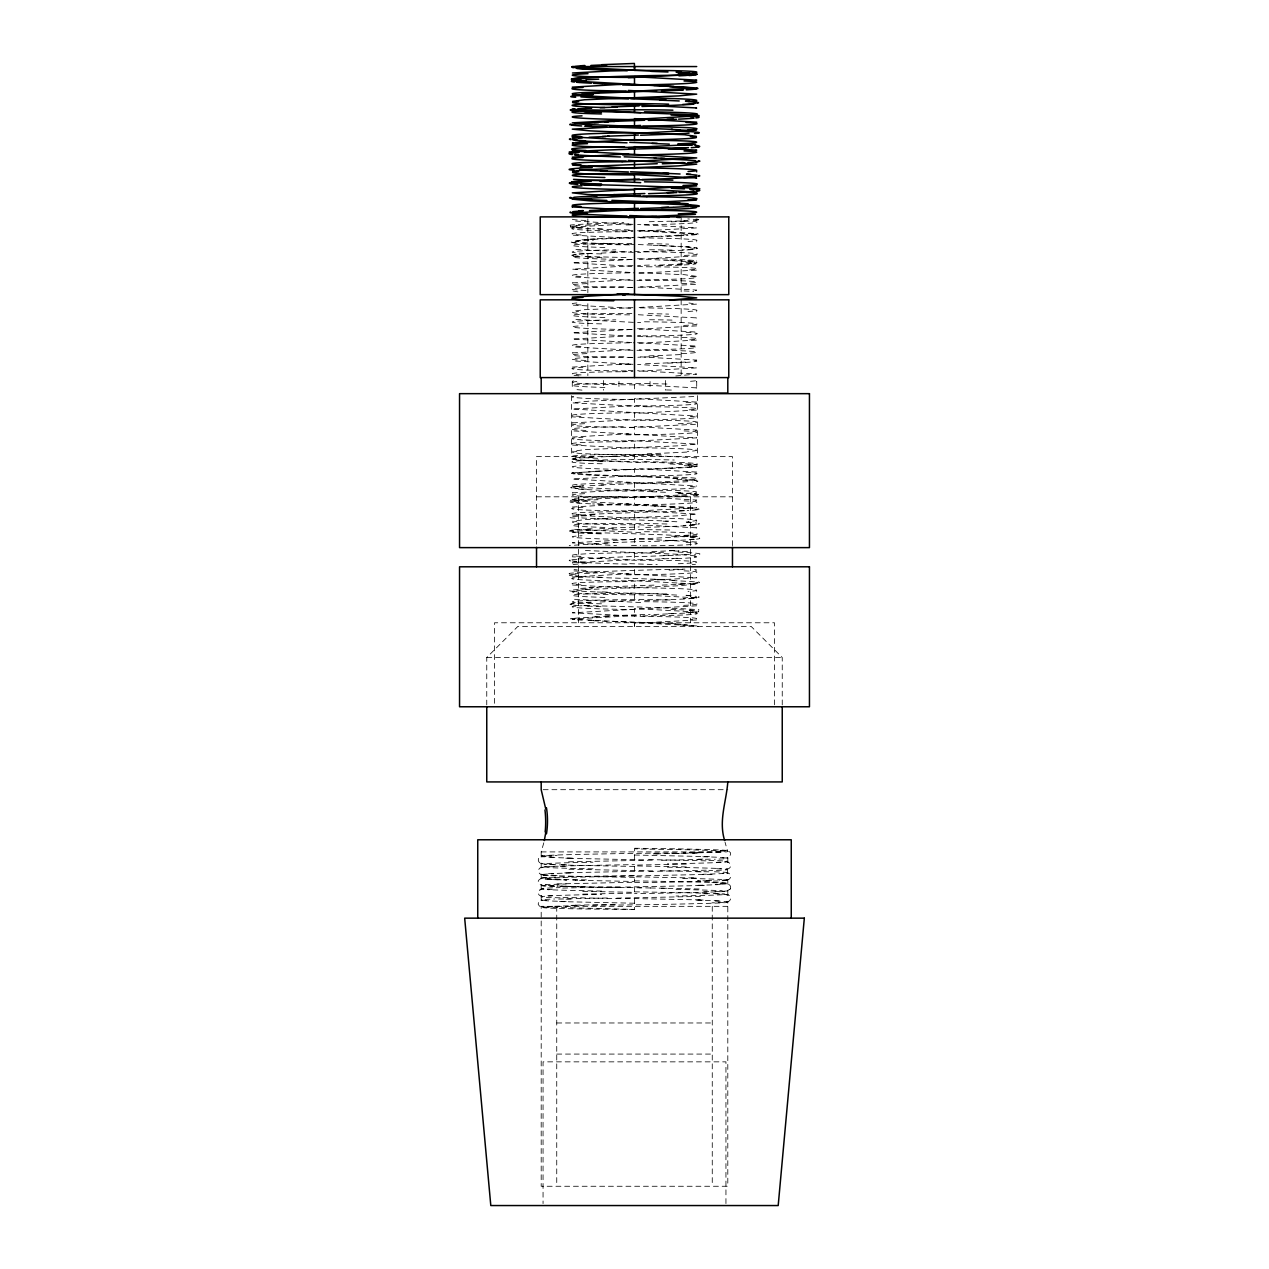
<?xml version="1.0" encoding="UTF-8"?>
<svg xmlns="http://www.w3.org/2000/svg" width="1269" height="1269" viewBox="0 0 1269 1269"><rect width="100%" height="100%" fill="white"/><g stroke="black" fill="none" stroke-linecap="round" stroke-linejoin="round"><path stroke-width="0.75" stroke-dasharray="5 3.75" d="M782.243 704.914L782.243 657.516L751.137 626.41L517.863 626.41L486.757 657.516L486.757 704.914M634.5 859.684L634.563 848.802C665.511 849.707 696.538 849.342 727.454 851.356C734.608 851.547 727.026 859.811 728.834 857.59M634.5 898.563L634.437 909.429L542.767 907.034L539.373 906.066L538.167 904.115L538.738 901.72L542.196 900.244M730.436 888.57C732.023 882.542 723.378 883.906 719.824 883.462M543.814 842.79L541.197 851.864L541.197 856.956L539.928 857.209C536.882 858.669 538.389 863.523 541.641 863.348M541.197 851.911L726.296 851.911L727.708 851.594L725.043 842.251M696.665 625.95L572.287 619.034L640.702 615.306M727.359 890.568L729.945 889.331M729.802 889.553L730.563 888.348M611.769 876.435C588.07 877.244 564.277 876.72 540.657 878.719C534.138 882.098 542.196 887.237 546.622 885.556M569.448 574.698L569.448 574.984A65.591 2.332 0.2 0 0 572.509 575.856M572.287 227.119L628.504 223.852M572.287 367.09L628.504 363.806M696.713 255.894L637.498 259.288M572.287 437.075L628.504 433.792M696.713 325.879L637.498 329.274M572.287 507.045L628.504 503.777M572.287 577.03L628.504 573.747M696.713 465.85L691.018 466.802M696.713 535.819L572.287 542.815L616.544 545.67M696.713 605.805L572.287 612.8L646.746 616.75M543.973 889.188C538.579 887.57 535.597 895.755 541.895 896.057M639.116 237.462L696.713 234.13L637.546 230.736M696.507 619.986L634.5 623.301M696.411 276.325L684.403 274.691L637.53 272.724M542.64 906.336L541.514 906.383L543.671 906.336M726.629 879.782C731.753 880.416 732.102 872.501 726.804 873.04M696.395 270.123L638.307 273.247M696.395 340.092L638.307 343.233M696.395 410.077L634.5 413.361M696.395 480.063L634.5 483.33M539.88 889.918L541.419 889.442M572.605 282.892L630.693 279.751M572.605 352.877L630.693 349.736M572.605 422.863L634.5 419.579M572.605 492.832L634.5 489.564M572.605 562.817L634.5 559.55M698.188 219.664L687.798 218.918M573.302 380.684L572.589 381.303M697.95 494.751L696.427 495.021M695.539 220.568L696.538 219.965M695.539 290.553L696.713 290.109L639.053 286.778M695.539 360.523L696.713 360.095L639.053 356.763M695.539 430.508L696.713 430.08L634.5 426.574L634.5 434.347M695.539 500.494L696.713 500.065L634.5 496.56L634.5 504.332M695.539 570.479L696.713 570.035L694.619 569.464M541.054 856.892L551.65 856.131M726.804 901.545C731.959 902.18 731.69 894.264 726.804 894.804M695.491 284.335L637.895 287.27M695.491 424.29L628.298 427.574M695.491 494.276L628.298 497.559M695.491 564.261L692.208 564.673M696.475 234.273L694.206 234.559M573.778 458.331L575.999 458.061M697.3 509.44L695 509.726M571.161 530.252L573.493 529.966M697.807 582.709L695.491 582.994M571.764 603.489L574.064 603.203M726.233 868.948C733.101 869.455 731.055 860.398 725.027 861.984M727.105 868.837L727.803 873.294M727.708 879.655L722.378 880.115M693.778 396.547L588.864 401.194L572.287 402.86L646.746 406.794M542.973 867.504C536.628 866.553 537.342 875.896 543.449 874.452M576.332 225.581L580.028 225.295M689.305 466.944L691.557 466.865M576.031 500.668L579.743 500.383M693.778 539.119L690.019 539.404M575.254 573.826L579.013 573.54M692.906 612.261L689.194 612.546M689.86 466.992L672.094 467.896M579.425 486.043L583.756 485.757M578.077 558.915L582.534 558.63M686.386 495.878L681.405 496.147M675.774 375.973L696.713 374.085L637.546 370.707M683.245 583.851L677.598 584.137M586.199 602.363L591.798 602.077M590.402 514.278L656.961 511.708M597.382 238.746L633.818 237.351M668.969 468.039L672.475 467.96M673.982 540.277L667.32 540.562M596.478 587.277L657.199 584.993M673.411 613.387L666.875 613.673M669.334 468.102L640.48 469.133M601.03 484.932L638.291 483.521M667.732 482.41L660.863 482.696M600.253 557.773L638.497 556.33M668.763 555.188L661.688 555.473M720.792 852.197L669.112 853.577M660.99 454.365L609.152 456.285M663.719 552.221L634.5 553.316M661.736 558.534L663.909 558.439M656.755 236.51L637.72 237.208M612.721 252.341L631.534 251.659M658.199 356.494L637.895 357.255M611.785 527.967L639.243 526.952M612.086 601.22L639.338 600.221M622.254 231.846L632.961 231.45M649.316 265.078L637.609 265.507M622.254 371.801L632.961 371.42M622.254 441.786L696.713 437.853L572.287 430.857M628.361 469.562L572.287 472.845L590.593 474.59L677.694 478.223M622.254 511.772L696.713 507.838L572.287 500.843M613.244 542.561L644.826 541.419M622.254 581.757L696.713 577.807L572.287 570.812M613.736 615.639L644.763 614.513M639.053 231.244L696.713 227.897L637.577 224.518M632.993 237.684L584.597 239.698L572.589 241.348M635.388 251.516L639.243 251.373M631.423 259.51L572.319 262.842L632.216 266.316M632.977 265.681L572.303 269.155L633.342 272.581M628.298 287.603L632.945 287.444M632.993 307.669L584.597 309.684L572.589 311.317M639.116 307.447L696.713 304.116L688.94 302.99M631.423 329.48L572.319 332.827L632.216 336.301M631.454 335.714L572.319 339.045L632.2 342.519M637.609 335.492L640.702 335.381M628.298 357.588L632.945 357.43M639.053 371.198L696.713 367.867L637.577 364.473M640.702 405.366L572.319 409.03L696.713 416.073M625.141 469.768L640.544 469.213M640.702 475.336L572.319 479.016L696.713 486.059M631.454 545.654L640.702 545.321M712.052 874.309L606.281 876.546M556.948 883.938L634.5 882.241M706.643 880.702L712.385 880.512L697.395 880.94L703.645 880.781M697.141 852.958L684.356 853.26M568.56 861.825L652.758 860.128M568.528 872.707L643.7 871.184M700.472 885.54L625.3 887.063M700.44 896.422L616.242 898.119M575.349 905.194L616.353 904.353M674.41 853.482L684.451 853.26M686.291 864.11L634.5 865.125M582.709 894.137L634.5 893.122M658.246 853.799L652.678 853.91L679.438 853.371M536.533 496.813L732.467 496.813M486.757 657.516L782.243 657.516M543.148 789.699L727.803 789.699M727.803 906.336L541.197 906.336L541.197 1186.261L727.803 1186.261L727.803 901.291M556.742 1022.973L712.258 1022.973M556.742 1054.079L712.258 1054.079M634.5 855.02L712.052 856.718M643.7 859.859L568.528 858.32M652.758 870.915L568.56 869.217M610.643 887.237L651.536 887.999M625.3 898.389L700.472 899.927M634.5 903.227L556.948 901.529M650.41 887.967L700.44 889.03M620.763 887.428L579.806 886.587M627.568 887.554L629.9 887.586M639.021 887.761L641.353 887.808M661.53 888.189L666.971 888.3M686.291 866.933L634.5 865.902L634.5 870.566M582.709 891.33L634.5 892.345L634.5 887.681M693.651 877.989L634.5 876.8L634.5 881.463L575.349 880.274M565.355 886.238L584.47 886.698M575.174 886.476L556.901 885.984M550.175 879.496L544.464 879.211L566.846 880.051L562.373 879.925M562.357 886.143L552.189 885.81M553.221 879.639L559.47 879.845M633.009 224.343L572.287 220.901M624.269 229.8L632.073 230.07M639.893 230.355L655.185 230.91M628.298 230.403L632.945 230.577M630.693 238.271L572.605 235.13M630.519 244.314L634.389 244.457M638.275 244.584L653.472 245.139M633.374 252.357L573.509 249.343M637.609 252.515L640.702 252.626M637.498 258.733L696.713 262.112M637.577 266.506L646.746 266.839M632.993 280.338L572.287 276.896A62.292 2.237 0 0 1 572.414 276.674M630.693 308.24L572.605 305.099M638.307 314.744L696.395 317.885M633.374 322.342L573.509 319.328M637.609 322.485L640.702 322.596M637.498 328.703L696.713 332.097M637.577 336.491L646.746 336.808M637.53 342.709L696.713 346.104M632.993 350.323L572.287 346.865A62.292 2.237 0 0 1 572.414 346.659M633.009 364.314L572.287 360.872M628.298 370.374L632.945 370.532M678.28 423.783A62.292 2.189 -0.4 0 0 692.049 421.308A62.292 2.189 -0.4 0 0 634.5 420.309L572.287 416.851A62.292 2.237 0 0 1 572.414 416.644M628.298 440.359L696.713 444.071L678.566 445.816L584.597 449.638L572.589 451.288M640.702 462.566L586.484 460.377M646.746 476.779L612.911 475.542M678.28 493.768A62.292 2.189 -0.4 0 0 692.049 491.293A62.292 2.189 -0.4 0 0 634.5 490.294L572.287 486.836A62.292 2.237 0 0 1 572.414 486.614M629.884 490.675L656.866 491.658M624.348 504.903L655.55 506.045M628.298 510.328L696.713 514.056L678.566 515.801L584.597 519.624L572.589 521.273M630.582 519.687L668.589 521.115M640.702 532.552L573.509 529.268M678.28 563.753A62.292 2.189 -0.4 0 0 692.049 561.279A62.292 2.189 -0.4 0 0 634.5 560.279L572.287 556.821A62.292 2.237 0 0 1 572.414 556.599M629.678 563.658L657.247 564.657M624.126 578.125L655.661 579.267M628.298 580.314L696.713 584.041L678.566 585.786L584.597 589.609L572.589 591.243M630.471 592.972L668.414 594.4M640.702 602.521L573.509 599.254M550.127 885.714L554.458 885.889M653.202 245.298L660.705 245.425M612.166 621.255L671.777 623.507M608.057 243.474L601.205 243.204M660.292 245.583L688.972 246.805M607.565 518.831L600.554 518.545M607.439 592.115L600.427 591.83M602.252 228.943L595.732 228.674M602.14 504.063L595.573 503.777M601.665 577.268L595.018 576.983M669.445 550.46L678.963 550.889M553.173 885.841L544.417 885.413M588.784 460.536L583.93 460.25M586.817 532.536L581.757 532.25M585.39 550.524L676.774 554.204L696.713 556.044M585.295 460.314L573.509 459.283M686.196 521.971L690.622 522.257M685.99 595.256L690.399 595.542M686.164 246.805L696.395 247.899M581.995 390.122L573.509 389.297M580.012 227.833L576.316 227.548M687.576 260.875L691.193 261.16M687.941 464.66L691.573 464.93M579.743 502.921L576.031 502.651M690.019 536.835L693.794 537.12M578.997 576.126L575.238 575.84M689.178 609.992L692.89 610.278M578.981 375.91L572.605 375.085M577.982 291.854L572.287 290.887M726.027 894.724L728.2 895.01M575.349 473.781L573.112 473.511M694.524 493.625L696.808 493.895M574.54 619.304L572.271 619.018M540.562 863.19L542.196 863.443M573.858 255.656L572.367 255.386M574.143 459.426L572.652 459.156M571.558 531.394L570.003 531.108M572.145 604.631L570.606 604.345M696.395 387.87L634.5 384.586L634.5 390.424M696.395 457.839L634.5 454.572L634.5 462.344M696.395 527.825L634.5 524.557L634.5 532.33M696.395 597.81L634.5 594.526L634.5 602.299M572.605 445.07L634.5 448.338L634.5 440.581M572.605 515.055L634.5 518.323L634.5 510.55M572.605 585.025L634.5 588.308L634.5 580.536M696.713 402.083L634.5 398.577L634.5 406.35M696.713 472.068L634.5 468.562L634.5 476.335M696.713 542.037L634.5 538.548L634.5 545.829M696.713 612.023L634.5 608.533L634.5 616.306M634.389 623.301L634.5 626.41L634.5 622.524M774.471 704.803L774.471 622.778L494.529 622.778L494.529 704.803M732.467 545.638L732.467 456.634L536.533 456.634L536.533 545.638M727.803 884.176L727.803 879.512A93.335 1.729 0 0 1 727.629 879.687M727.803 890.394L727.803 895.057M725.947 1203.583L725.947 1061.852L543.053 1061.852L543.053 1203.583M712.258 906.336L712.258 1186.261M697.49 395.627L697.49 456.634M696.713 381.477L696.713 389.25M690.479 496.813L690.479 563.737M690.479 565.704L690.479 622.778M681.152 216.888L681.152 292.711M681.152 299.833L681.152 375.64M665.606 380.51L665.606 390.217M650.045 381.477L650.045 389.25M634.5 412.584L634.5 420.356M634.5 482.569L634.5 490.342M634.5 552.538L634.5 560.311M634.5 569.448L634.5 574.318M618.955 381.477L618.955 389.25M603.394 380.51L603.394 390.217M587.848 218.839L587.848 292.711M587.848 303.719L587.848 375.64M578.521 496.813L578.521 563.737M578.521 565.704L578.521 622.778M572.287 381.477L572.287 389.25M571.51 395.627L571.51 456.634M556.742 906.336L556.742 1186.261M541.197 863.19L541.197 867.853M541.197 874.071L541.197 878.735A93.335 1.729 0 0 1 541.371 878.56M541.197 884.953L541.197 889.617M554.505 906.288A93.335 1.285 -0.7 0 1 584.041 905.511M634.611 848.247A93.335 1.428 0.6 0 1 727.819 850.674M634.421 909.365A91.622 1.681 0.1 0 1 554.49 908.318A91.622 1.681 0.1 0 1 556.536 906.605M702.82 856.765A93.335 1.491 0.5 0 1 723.822 857.558M726.978 857.574A93.335 1.729 0.1 0 1 727.645 857.701M722.711 857.781A93.335 1.729 -0.1 0 1 714.384 859.24M702.931 859.097A93.335 1.206 -0.8 0 1 696.158 859.272M710.339 859.145A93.335 1.015 -0.9 0 1 660.134 860.287M546.717 863.491A93.335 1.301 -0.7 0 1 592.956 862.206M554.045 864.427A93.335 1.681 0.3 0 1 541.197 863.523M566.386 864.554A93.335 1.332 0.7 0 1 560.248 864.379M634.484 866.394A93.335 1.174 0.8 0 1 544.512 864.3M570.812 858.32A93.335 1.237 0.7 0 1 564.673 858.161M572.382 858.098A93.335 1.396 0.6 0 1 548.446 857.336M553.792 857.225A93.335 1.713 0.2 0 1 557.091 855.433M542.037 856.02A93.335 1.158 -0.8 0 1 581.154 854.37A93.335 1.158 -0.8 0 1 678.36 852.942M698.013 852.879A93.335 1.11 -0.8 0 1 691.24 853.054M720.348 851.658A93.319 1.285 -0.7 0 1 683.134 852.705M720.443 850.452A93.335 1.713 0.1 0 1 727.121 851.356M592.956 868.837A93.335 1.301 0.7 0 1 546.717 867.536M541.197 867.52A93.335 1.681 -0.3 0 1 554.045 866.616M560.248 866.664A93.335 1.332 -0.7 0 1 566.371 866.489M544.528 866.743A93.335 1.158 -0.8 0 1 634.484 864.649M721.22 862.476A93.335 0.999 -0.9 0 1 667.383 863.856M708.895 860.414A93.335 1.729 0.1 0 1 716.779 862.285M648.459 859.636A93.335 0.872 0.9 0 1 706.262 860.874M667.383 867.171A93.335 0.999 0.9 0 1 721.22 868.551M716.779 868.742A93.335 1.729 -0.1 0 1 708.895 870.613M706.262 870.169A93.335 0.872 -0.9 0 1 648.459 871.391M564.673 872.882A93.335 1.237 -0.7 0 1 570.812 872.707M548.446 873.706A93.335 1.396 -0.6 0 1 572.382 872.945M557.091 875.61A93.335 1.713 -0.2 0 1 553.792 873.802M634.484 877.355A93.335 1.158 0.8 0 1 542.672 875.134M634.516 880.892A93.335 1.158 0.8 0 1 726.328 883.113M577.76 880.258A93.335 1.11 0.8 0 1 570.987 880.099M586.341 879.909A93.335 1.285 0.7 0 1 547.24 878.782M541.577 878.56A93.335 1.713 -0.2 0 1 549.588 877.672M541.942 877.847A93.335 1.428 -0.6 0 1 634.421 875.626M723.822 873.484A93.335 1.491 -0.5 0 1 702.82 874.262M727.645 873.342A93.335 1.729 -0.1 0 1 726.978 873.469M714.384 871.787A93.335 1.729 0.1 0 1 722.696 873.262M696.158 871.755A93.335 1.206 0.8 0 1 702.931 871.93M660.118 870.74A93.335 1.015 0.9 0 1 710.339 871.882M691.24 877.989A93.335 1.11 0.8 0 1 698.013 878.148M682.659 878.338A93.335 1.285 0.7 0 1 721.76 879.465M727.423 879.687A93.335 1.713 -0.2 0 1 719.412 880.575M727.058 880.4A93.335 1.428 -0.6 0 1 634.579 882.621M545.178 884.763A93.335 1.491 -0.5 0 1 566.164 883.985M541.355 884.921A93.335 1.729 -0.1 0 1 542.022 884.779M554.616 886.46A93.335 1.729 0.1 0 1 546.289 885.001M572.842 886.492A93.335 1.206 0.8 0 1 566.069 886.317M608.866 887.507A93.335 1.015 0.9 0 1 558.661 886.365M634.516 891.853A93.335 1.174 0.8 0 1 724.472 893.947M601.617 891.076A93.335 0.999 0.9 0 1 547.78 889.696M552.221 889.506A93.335 1.729 -0.1 0 1 560.105 887.634M562.738 888.078A93.335 0.872 -0.9 0 1 620.541 886.857M704.327 885.365A93.335 1.237 -0.7 0 1 698.188 885.54M720.554 884.541A93.335 1.396 -0.6 0 1 696.618 885.318M711.909 882.637A93.335 1.713 -0.2 0 1 715.208 884.445M676.044 889.426A93.335 1.301 0.7 0 1 722.283 890.711M727.803 890.727A93.335 1.681 -0.3 0 1 714.955 891.631M708.752 891.584A93.335 1.332 -0.7 0 1 702.614 891.758M724.488 891.52A93.335 1.174 -0.8 0 1 634.516 893.614M547.78 895.771A93.335 0.999 -0.9 0 1 601.617 894.391M560.105 897.833A93.335 1.729 0.1 0 1 552.221 895.962M620.541 898.611A93.335 0.872 0.9 0 1 562.738 897.373M566.18 901.482A93.335 1.491 0.5 0 1 545.178 900.689M542.022 900.673A93.335 1.729 0.1 0 1 541.355 900.546M546.289 900.467A93.335 1.729 -0.1 0 1 554.616 899.007M566.069 899.15A93.335 1.206 -0.8 0 1 572.842 898.975M558.661 899.102A93.335 1.015 -0.9 0 1 608.882 897.96M722.283 894.756A93.335 1.301 -0.7 0 1 676.044 896.041M714.955 893.82A93.335 1.681 0.3 0 1 727.803 894.74M702.629 893.693A93.335 1.332 0.7 0 1 708.752 893.884M698.188 899.927A93.335 1.237 0.7 0 1 704.327 900.086M696.618 900.149A93.335 1.396 0.6 0 1 720.554 900.927M715.208 901.022A93.335 1.713 0.2 0 1 711.909 902.83M726.978 902.227A93.335 1.158 -0.8 0 1 687.846 903.877A93.335 1.158 -0.8 0 1 590.64 905.305M570.987 905.368A93.335 1.11 -0.8 0 1 577.76 905.194M695.999 218.966A64.751 2.284 0.4 0 1 698.759 219.664M698.267 219.934A64.798 2.205 -0.6 0 1 690.431 220.822M687.75 220.79A63.529 1.761 -1.3 0 1 680.057 221.218M684.959 221.171A64.624 1.602 -1.5 0 1 667.811 221.996M570.764 225.327A64.116 0.999 -1.8 0 1 623.777 222.535M649.236 221.726A64.116 0.999 -1.8 0 1 684.197 220.949M585.358 225.248A64.576 1.507 -1.6 0 1 598.254 224.629M571.669 226.421A64.56 2.157 -0.7 0 1 579.79 225.596M570.796 226.85A63.291 2.268 0 0 1 570.78 226.421M573.636 227.563A64.386 2.284 0.2 0 1 570.511 226.834M590.815 228.721A64.433 1.888 1.2 0 1 575.84 227.801M620.636 229.943A64.338 1.047 1.8 0 1 592.797 228.832M653.773 230.926A63.149 0.872 1.9 0 1 663.877 231.323M660.023 231.386A64.227 1.126 1.8 0 1 674.013 231.973M671.238 232.195A63.672 1.745 1.3 0 1 694.048 233.528M696.967 233.575A64.211 2.3 0.2 0 1 697.776 234.289M696.649 234.543A64.18 2.11 -0.8 0 1 686.497 235.431M683.563 235.384A62.927 1.586 -1.5 0 1 675.013 235.828M680.644 235.764A64.021 1.412 -1.6 0 1 661.625 236.605M590.053 239.159A62.8 1.428 -1.6 0 1 598.746 238.746M581.932 239.825A63.878 1.65 -1.4 0 1 593.749 239.191M575.936 242.807A63.371 2.046 -0.9 0 1 593.369 240.206M596.192 243.267A63.815 1.729 1.3 0 1 581.218 242.474M628.536 244.52A63.783 0.825 1.9 0 1 596.795 243.299M659.119 245.425A62.514 0.936 1.9 0 1 665.654 245.694M662.196 245.774A63.656 1.317 1.7 0 1 678.503 246.487M685.038 246.836A63.545 2.03 0.9 0 1 694.904 247.629M696.744 247.931A63.561 2.268 0 0 1 696.11 248.772M694.714 248.756A62.355 2.062 -0.8 0 1 690.209 249.168M693.001 249.152A63.418 1.983 -1 0 1 681.992 249.898M691.906 249.612A62.863 1.443 -1.6 0 1 641.876 251.833M601.078 253.102A63.355 0.92 -1.9 0 1 617.765 252.436M586.341 253.578A62.102 1.57 -1.5 0 1 594.257 253.181M579.219 254.26A63.196 1.777 -1.3 0 1 589.784 253.61M573.953 254.546A62.118 2.094 -0.7 0 1 576.396 254.276M571.811 255.386A63.18 2.221 -0.4 0 1 575.65 254.561M579.933 256.512A63.212 2.157 0.6 0 1 572.271 255.64M590.037 256.893A61.975 1.713 1.3 0 1 582.55 256.481M601.982 257.655A63.022 1.555 1.5 0 1 585.263 256.861M653.709 258.511A62.514 0.983 1.8 0 1 696.618 260.906M586.008 256.639A62.514 0.983 1.8 0 1 627.679 257.623M669.81 260.224A62.958 1.475 1.6 0 1 682.389 260.843M687.814 261.176A62.911 2.094 0.7 0 1 695.729 261.969M696.602 261.969A61.673 2.205 0 0 1 696.586 262.382M696.871 262.382A62.736 2.237 -0.2 0 1 693.81 263.095M691.954 263.064A61.658 1.999 -0.9 0 1 688.496 263.349M691.668 263.317A62.784 1.84 -1.2 0 1 677.075 264.222M682.103 264.047A62.371 1.253 -1.7 0 1 654.471 265.237M685.863 262.397A62.292 2.237 -0.1 0 1 656.692 265.76M684.054 220.965A62.292 2.157 -0.5 0 1 643.653 224.772M631.137 224.914A62.292 2.157 -0.5 0 1 622.667 224.946M626.204 230.958A62.292 2.221 0.1 0 1 582.979 227.405M585.992 220.489A62.292 2.221 -0.1 0 1 572.351 218.998M629.662 244.885A62.292 2.205 0.3 0 1 578.632 241.475M581.107 234.971A62.292 2.221 0.2 0 1 621.905 231.783M604.901 247.487A62.292 2.189 0.4 0 1 574.111 244.822A62.292 2.189 0.4 0 1 634.468 243.553M648.237 243.68A62.292 2.189 0.4 0 1 668.652 244.124M696.586 241.681A62.292 2.237 0 0 1 696.697 241.84M640.195 237.874A62.292 2.205 0.3 0 1 688.036 241.459M696.142 247.899A62.292 2.221 0.2 0 1 696.586 248.074M601.506 253.911A62.292 2.221 -0.1 0 1 572.716 251.785A62.292 2.221 -0.1 0 1 615.846 249.866M649.522 249.771A62.292 2.221 -0.1 0 1 672.903 250.136M632.263 259.59A62.292 2.157 0.5 0 1 579.394 257.956A62.292 2.157 0.5 0 1 582.027 255.815M644.478 251.801A62.292 2.221 0.1 0 1 683.008 255.481M580.964 276.452A62.292 2.205 -0.3 0 1 580.377 274.247A62.292 2.205 -0.3 0 1 634.341 272.835M647.095 266.776A62.292 2.221 -0.2 0 1 687.893 269.964M690.368 276.468A62.292 2.205 -0.3 0 1 639.338 279.878M572.414 283.066A62.292 2.221 -0.2 0 1 572.858 282.892M632.041 287.365A62.292 2.221 0.1 0 1 577.363 285.937A62.292 2.221 0.1 0 1 587.515 283.606M585.992 290.458A62.292 2.221 -0.1 0 1 624.522 286.794M636.959 280.338A62.292 2.189 -0.4 0 1 692.509 281.385A62.292 2.189 -0.4 0 1 678.28 283.828M684.054 290.95A62.292 2.157 -0.5 0 1 693.683 291.505M581.123 304.957A62.292 2.221 0.2 0 1 579.33 302.783M629.678 314.871A62.292 2.205 0.3 0 1 578.632 311.46M604.901 317.472A62.292 2.189 0.4 0 1 574.111 314.807A62.292 2.189 0.4 0 1 634.468 313.522M648.253 313.665A62.292 2.189 0.4 0 1 668.652 314.109M696.586 311.666A62.292 2.237 0 0 1 696.697 311.825M640.195 307.859A62.292 2.205 0.3 0 1 688.036 311.444M696.142 317.885A62.292 2.221 0.2 0 1 696.586 318.043M601.506 323.881A62.292 2.221 -0.1 0 1 572.716 321.771A62.292 2.221 -0.1 0 1 615.814 319.851M649.522 319.756A62.292 2.221 -0.1 0 1 672.903 320.121M632.263 329.575A62.292 2.157 0.5 0 1 579.394 327.941A62.292 2.157 0.5 0 1 582.027 325.8M644.478 321.787A62.292 2.221 0.1 0 1 683.008 325.451M686.037 332.383A62.292 2.221 -0.1 0 1 642.796 335.936M580.964 346.437A62.292 2.205 -0.3 0 1 580.377 344.232A62.292 2.205 -0.3 0 1 634.341 342.82M647.079 336.761A62.292 2.221 -0.2 0 1 687.893 339.949M690.352 346.453A62.292 2.205 -0.3 0 1 639.322 349.847M572.414 353.036A62.292 2.221 -0.2 0 1 572.858 352.877M632.041 357.35A62.292 2.221 0.1 0 1 577.363 355.923A62.292 2.221 0.1 0 1 587.515 353.591M585.992 360.444A62.292 2.221 -0.1 0 1 624.522 356.779M680.279 354.59A62.292 0.968 -1.8 0 1 646.619 355.97M636.975 350.307A62.292 2.189 -0.4 0 1 692.509 351.37A62.292 2.189 -0.4 0 1 678.28 353.813M694.746 360.539A62.292 2.157 -0.5 0 1 667.843 363.14M685.482 362.062A62.292 0.825 -1.9 0 1 644.097 363.791M630.519 364.251A62.292 0.825 -1.9 0 1 619.558 364.584M626.204 370.913A62.292 2.221 0.1 0 1 582.963 367.375M581.107 374.926A62.292 2.221 0.2 0 1 621.921 371.754M634.357 384.872A62.292 2.205 0.3 0 1 578.648 381.43M604.901 387.457A62.292 2.189 0.4 0 1 581.012 384.253A62.292 2.189 0.4 0 1 668.652 384.079M696.586 381.652A62.292 2.237 0 0 1 696.697 381.81M695.491 380.779A62.292 2.205 0.3 0 1 688.036 381.43M696.142 387.87A62.292 2.221 0.2 0 1 696.586 388.028M666.384 389.964A62.292 2.221 -0.1 0 1 672.903 390.106M634.468 399.576A62.292 2.157 0.5 0 1 573.747 396.404M686.037 402.368A62.292 2.221 -0.1 0 1 642.796 405.906M580.964 416.422A62.292 2.205 -0.3 0 1 580.377 414.202A62.292 2.205 -0.3 0 1 634.341 412.79M647.079 406.746A62.292 2.221 -0.2 0 1 687.893 409.919M690.352 416.422A62.292 2.205 -0.3 0 1 634.643 419.865M572.414 423.021A62.292 2.221 -0.2 0 1 572.858 422.863M634.484 427.336A62.292 2.221 0.1 0 1 577.855 425.94A62.292 2.221 0.1 0 1 587.515 423.576M585.992 430.429A62.292 2.221 -0.1 0 1 624.522 426.749M684.054 430.921A62.292 2.157 -0.5 0 1 687.386 433.332A62.292 2.157 -0.5 0 1 622.667 434.886M626.204 440.898A62.292 2.221 0.1 0 1 582.963 437.361M581.107 444.911A62.292 2.221 0.2 0 1 621.921 441.723M634.357 454.857A62.292 2.205 0.3 0 1 578.648 451.415M597.794 458.283A62.292 2.189 0.4 0 1 579.156 455.381A62.292 2.189 0.4 0 1 654.138 454.81M686.878 452.065A62.292 0.983 -1.8 0 1 647.222 453.763M634.674 447.783A62.292 2.221 0.3 0 1 688.94 449.163A62.292 2.221 0.3 0 1 687.37 451.383M696.142 457.855A62.292 2.221 0.2 0 1 696.586 458.014M602.156 463.772A62.292 2.221 -0.1 0 1 583.772 460.599A62.292 2.221 -0.1 0 1 674.236 460.028M634.468 469.562A62.292 2.157 0.5 0 1 579.917 467.944A62.292 2.157 0.5 0 1 582.027 465.771M686.037 472.354A62.292 2.221 -0.1 0 1 642.796 475.891M644.478 461.742A62.292 2.221 0.1 0 1 683.008 465.422M690.352 486.408A62.292 2.205 -0.3 0 1 634.643 489.85M572.414 493.007A62.292 2.221 -0.2 0 1 572.858 492.832M634.484 497.321A62.292 2.221 0.1 0 1 577.855 495.925A62.292 2.221 0.1 0 1 587.515 493.562M580.964 486.392A62.292 2.205 -0.3 0 1 580.377 484.187A62.292 2.205 -0.3 0 1 634.341 482.775M647.079 476.716A62.292 2.221 -0.2 0 1 687.893 479.904M684.054 500.89A62.292 2.157 -0.5 0 1 687.386 503.317A62.292 2.157 -0.5 0 1 622.667 504.872M626.204 510.884A62.292 2.221 0.1 0 1 582.963 507.33M585.992 500.414A62.292 2.221 -0.1 0 1 624.522 496.734M634.357 524.843A62.292 2.205 0.3 0 1 578.648 521.4M581.107 514.897A62.292 2.221 0.2 0 1 621.921 511.708M604.901 527.412A62.292 2.189 0.4 0 1 581.012 524.208A62.292 2.189 0.4 0 1 668.652 524.049M696.586 521.607A62.292 2.237 0 0 1 696.697 521.765M634.659 517.768A62.292 2.205 0.3 0 1 688.623 519.18A62.292 2.205 0.3 0 1 688.036 521.385M696.142 527.825A62.292 2.221 0.2 0 1 696.586 527.999M601.506 533.837A62.292 2.221 -0.1 0 1 583.502 530.696A62.292 2.221 -0.1 0 1 672.903 530.077M634.468 539.531A62.292 2.157 0.5 0 1 579.917 537.929A62.292 2.157 0.5 0 1 582.027 535.756M686.037 542.323A62.292 2.221 -0.1 0 1 642.796 545.876M644.478 531.727A62.292 2.221 0.1 0 1 683.008 535.407M694.333 556.282A62.292 2.205 -0.3 0 1 671.475 558.772M677.567 558.249A62.292 0.872 -1.9 0 1 634.706 559.899M572.414 562.992A62.292 2.221 -0.2 0 1 572.858 562.817M573.112 564.61A62.292 2.221 0.1 0 1 587.515 563.547M580.964 556.377A62.292 2.205 -0.3 0 1 580.377 554.172A62.292 2.205 -0.3 0 1 634.341 552.761M674.347 550.619A62.292 1.158 -1.8 0 1 649.569 551.603M684.054 570.876A62.292 2.157 -0.5 0 1 687.386 573.302A62.292 2.157 -0.5 0 1 622.667 574.857M626.204 580.869A62.292 2.221 0.1 0 1 582.979 577.316M585.992 570.384A62.292 2.221 -0.1 0 1 574.064 569.559M634.357 594.812A62.292 2.205 0.3 0 1 578.632 591.386M581.107 584.882A62.292 2.221 0.2 0 1 621.905 581.694M604.901 597.398A62.292 2.189 0.4 0 1 581.012 594.193A62.292 2.189 0.4 0 1 668.652 594.035M696.586 591.592A62.292 2.237 0 0 1 696.697 591.751M634.659 587.753A62.292 2.205 0.3 0 1 688.623 589.165A62.292 2.205 0.3 0 1 688.036 591.37M696.142 597.81A62.292 2.221 0.2 0 1 696.586 597.985M601.506 603.806A62.292 2.221 -0.1 0 1 583.502 600.681A62.292 2.221 -0.1 0 1 672.903 600.047M634.468 609.517A62.292 2.157 0.5 0 1 579.901 607.914A62.292 2.157 0.5 0 1 582.027 605.725M686.021 612.308A62.292 2.221 -0.1 0 1 642.796 615.862M644.478 601.712A62.292 2.221 0.1 0 1 683.008 605.376M648.443 616.48A62.292 2.237 0 0 1 690.78 619.605M601.141 456.888A62.72 0.904 -1.9 0 1 614.862 456.332M589.086 457.237A61.705 1.459 -1.5 0 1 594.479 456.967M579.473 458.03A62.847 1.777 -1.3 0 1 592.433 457.284M572.097 459.156A62.879 2.221 -0.4 0 1 575.92 458.347M580.187 460.282A62.974 2.141 0.6 0 1 572.557 459.426M602.204 461.424A63.022 1.555 1.5 0 1 582.947 460.473M589.403 460.536A62.593 0.888 1.9 0 1 657.532 462.566A62.593 0.888 1.9 0 1 697.157 464.676M670.095 464.01A63.307 1.475 1.6 0 1 682.738 464.613M688.195 464.962A63.164 2.11 0.7 0 1 696.142 465.755M696.998 465.755A62.133 2.221 0.1 0 1 697.236 466.04A63.276 2.252 -0.2 0 1 694.191 466.881M692.049 467.103A63.339 1.856 -1.2 0 1 677.329 468.023M675.378 468.118A63.355 1.031 -1.8 0 1 647.967 469.213M605.329 470.577A62.34 0.857 -1.9 0 1 615.306 470.196M595.32 471.227A63.434 1.11 -1.8 0 1 609.136 470.64M576.396 472.75A62.974 1.65 -1.4 0 1 599.444 471.449M571.811 473.511A63.736 2.268 -0.2 0 1 572.605 472.814M583.01 474.654A63.577 2.078 0.8 0 1 572.922 473.765M591.465 474.892A62.546 1.681 1.4 0 1 585.992 474.606M607.692 475.812A63.704 1.412 1.6 0 1 585.818 474.828M672.633 478.27A63.878 1.65 1.4 0 1 687.116 479.032M676.837 479.396A63.418 2.094 0.8 0 1 692.731 481.998M687.83 481.681A64.148 1.745 -1.3 0 1 672.776 482.474M672.173 482.506A63.989 0.825 -1.9 0 1 640.274 483.743M589.99 485.71A64.148 1.317 -1.7 0 1 606.423 484.996M573.414 486.868A64.18 2.046 -0.9 0 1 583.391 486.075M572.208 488.026A64.307 2.3 0 0 1 571.558 487.169M578.172 488.422A63.133 2.094 0.8 0 1 573.62 488.01M586.5 489.168A64.227 1.999 1 0 1 575.349 488.406M627.076 491.166A63.767 1.555 1.5 0 1 575.682 488.882M651.743 491.753A64.37 0.936 1.9 0 1 668.715 492.42M675.552 492.499A63.323 1.507 1.5 0 1 681.104 492.769M677.662 492.816A64.481 1.824 1.3 0 1 690.955 493.593M694.603 493.911A64.513 2.268 0.4 0 1 698.521 494.751M698.045 495.021A64.592 2.205 -0.6 0 1 690.225 495.909M687.386 496.1A64.64 1.602 -1.5 0 1 667.637 497.083M570.289 500.398A64.164 0.904 -1.9 0 1 610.912 498.241A64.164 0.904 -1.9 0 1 680.771 496.147M585.088 500.351A64.878 1.523 -1.6 0 1 598.032 499.716M571.351 501.509A64.719 2.157 -0.7 0 1 579.489 500.7M570.463 501.509A63.656 2.268 -0.1 0 0 570.225 501.794A64.814 2.3 0.2 0 0 573.334 502.667M590.608 503.825A64.862 1.903 1.2 0 1 575.539 502.889M620.684 505.062A64.878 1.047 1.8 0 1 592.607 503.936M654.122 506.061A63.815 0.872 1.9 0 1 664.337 506.458M660.435 506.521A64.909 1.142 1.8 0 1 674.585 507.108M670.365 507.346A64.433 1.697 1.4 0 1 693.937 508.663M697.807 508.742A65.195 2.332 0.2 0 1 698.632 509.456M697.49 509.71A65.02 2.126 -0.8 0 1 687.179 510.614M684.134 510.582A63.958 1.713 -1.4 0 1 678.534 510.868M684.308 510.788A65.131 1.443 -1.6 0 1 661.926 511.804M580.774 515.087A65.242 1.681 -1.4 0 1 595.573 514.326M575.031 518.133A64.751 2.126 -0.8 0 1 591.275 515.468M595.399 518.609A65.465 1.777 1.3 0 1 580.044 517.8M628.567 519.893A65.274 0.841 1.9 0 1 596.033 518.64M663.084 521.178A65.401 1.348 1.7 0 1 679.851 521.908M686.577 522.273A65.401 2.094 0.9 0 1 696.729 523.098M698.632 523.399A65.496 2.348 0 0 1 697.966 524.256M696.522 524.24A64.307 2.126 -0.8 0 1 691.891 524.684M694.777 524.652A65.417 2.046 -1 0 1 683.42 525.429M694.413 525.128A64.909 1.586 -1.5 0 1 642.098 527.476M599.729 528.729A65.48 0.952 -1.9 0 1 617.004 528.063M587.135 529.094A64.402 1.539 -1.5 0 1 592.782 528.824M577.109 529.934A65.576 1.856 -1.3 0 1 590.64 529.141M569.416 531.108A65.576 2.316 -0.4 0 1 573.414 530.268M577.855 532.282A65.639 2.237 0.6 0 1 569.908 531.378M600.792 533.472A65.655 1.618 1.5 0 1 580.726 532.488M587.468 532.536A65.131 0.92 1.9 0 1 658.389 534.646A65.131 0.92 1.9 0 1 699.631 536.85M671.46 536.153A65.829 1.539 1.6 0 1 684.594 536.787M690.273 537.136A65.623 2.189 0.7 0 1 698.537 537.977M699.441 537.977A64.545 2.3 0.1 0 1 699.679 538.262M699.584 538.262A65.702 2.332 -0.2 0 1 696.522 539.151M694.286 539.373A65.734 1.935 -1.2 0 1 679.01 540.324M676.98 540.435A65.718 1.063 -1.8 0 1 648.554 541.562M604.345 542.973A64.592 0.888 -1.9 0 1 614.688 542.577M593.987 543.64A65.702 1.158 -1.8 0 1 608.295 543.053M574.397 545.226A65.179 1.713 -1.4 0 1 598.238 543.878M569.242 545.718A65.925 2.348 -0.2 0 1 570.479 545.289M673.744 550.936A65.829 1.697 1.4 0 1 688.67 551.714M678.09 552.094A65.29 2.141 0.8 0 1 694.476 554.775M689.416 554.442A65.956 1.792 -1.3 0 1 673.934 555.251M673.3 555.299A65.75 0.857 -1.9 0 1 640.528 556.552M588.911 558.582A65.814 1.348 -1.7 0 1 605.773 557.837M571.922 559.772A65.782 2.11 -0.9 0 1 582.138 558.947M570.685 560.946A65.861 2.364 0 0 1 570.019 560.073M576.792 561.358A64.64 2.141 0.8 0 1 572.129 560.93M585.31 562.119A65.734 2.046 1 0 1 573.889 561.342M626.807 564.166A65.195 1.586 1.5 0 1 574.254 561.818M682.817 569.511A65.671 1.618 -1.5 0 1 668.319 570.178M569.622 573.588A65.211 1.031 -1.8 0 1 609.802 571.24A65.211 1.031 -1.8 0 1 684.959 569.131M584.438 573.509A65.734 1.539 -1.6 0 1 597.572 572.874M570.495 574.683A65.734 2.189 -0.7 0 1 578.775 573.858M590.006 577.03A65.687 1.919 1.2 0 1 574.746 576.094M620.414 578.283A65.607 1.063 1.8 0 1 592.02 577.141M654.217 579.283A64.433 0.888 1.9 0 1 664.528 579.695M660.594 579.759A65.544 1.158 1.8 0 1 674.87 580.345M672.031 580.583A65.02 1.777 1.3 0 1 695.317 581.932M698.299 581.995A65.591 2.348 0.2 0 1 699.14 582.709M697.982 582.979A65.576 2.157 -0.8 0 1 687.608 583.883M684.705 584.057A65.449 1.443 -1.6 0 1 662.196 585.088M588.975 587.69A64.259 1.459 -1.6 0 1 597.873 587.277M580.679 588.388A65.369 1.697 -1.4 0 1 592.766 587.737M574.524 591.433A64.893 2.094 -0.9 0 1 592.385 588.768M595.272 591.893A65.385 1.777 1.3 0 1 579.933 591.1M628.441 593.194A65.369 0.841 1.9 0 1 595.891 591.941M662.941 594.463A65.29 1.348 1.7 0 1 679.676 595.209M686.37 595.573A65.195 2.078 0.9 0 1 696.507 596.382M698.394 596.684A65.242 2.332 0 0 1 697.728 597.54M696.3 597.525A64.021 2.126 -0.8 0 1 691.668 597.953M694.555 597.937A65.116 2.03 -1 0 1 683.245 598.714M693.413 598.413A64.576 1.491 -1.6 0 1 642.035 600.681M600.11 601.998A65.1 0.936 -1.9 0 1 617.257 601.316M577.649 603.187A64.957 1.824 -1.3 0 1 591.068 602.394M570.035 604.345A64.973 2.284 -0.4 0 1 573.985 603.505M578.378 605.503A65.02 2.205 0.6 0 1 570.511 604.615M588.784 605.9A63.751 1.761 1.3 0 1 581.075 605.472M601.078 606.677A64.846 1.602 1.5 0 1 583.867 605.868M584.644 605.63A64.354 1.015 1.8 0 1 658.817 607.724A64.354 1.015 1.8 0 1 698.473 610.04M670.889 609.326A64.814 1.523 1.6 0 1 683.832 609.961M689.416 610.31A64.798 2.157 0.7 0 1 697.569 611.119M698.473 611.135A63.529 2.268 0 0 1 698.458 611.547M698.743 611.547A64.64 2.3 -0.2 0 1 695.602 612.277M693.397 612.515A64.687 1.903 -1.2 0 1 678.36 613.435M676.361 613.546A64.592 1.047 -1.8 0 1 648.427 614.672M604.996 616.052A63.402 0.872 -1.9 0 1 615.148 615.655M594.828 616.702A64.481 1.142 -1.8 0 1 608.866 616.115M574.714 618.257A63.942 1.761 -1.3 0 1 597.62 616.924M570.955 619.018A64.481 2.3 -0.2 0 1 571.78 618.32M582.297 620.176A64.449 2.11 0.8 0 1 572.081 619.272M593.813 620.573A63.18 1.602 1.5 0 1 585.231 620.129M607.264 621.35A64.291 1.428 1.6 0 1 588.166 620.509M670.413 623.507A63.069 1.428 1.6 0 1 679.137 623.92M675.425 623.951A64.148 1.666 1.4 0 1 687.29 624.586M680.025 624.808A63.72 2.046 0.9 0 1 698.124 626.458M541.197 895.835L541.197 900.514L541.197 895.835M727.803 857.749L727.803 862.412L727.803 857.749"/><path stroke-width="1.5" d="M782.243 706.881L782.243 781.926L486.757 781.926L486.757 706.881M545.718 832.765L544.338 840.554M622.254 91.876L696.713 87.942L572.287 80.946M699.568 190.223L699.457 190.366A65.48 2.332 -0.2 0 1 696.395 191.254M571.558 80.93L571.558 81.2A63.513 2.252 0.2 0 0 574.508 82.057M569.226 153.517L569.353 153.66A65.702 2.332 0.2 0 0 572.414 154.548M572.287 87.164L628.504 83.881M572.287 157.15L628.504 153.866M696.713 115.939L572.319 122.871L587.959 124.552L646.746 126.868M572.287 297.105L628.504 293.821M696.713 185.924L572.319 192.856L587.959 194.522L646.746 196.854M572.16 66.876L573.223 66.559M572.462 72.999L634.5 69.668M696.411 136.37L684.403 134.72L590.434 130.897L572.287 129.152L640.702 125.441M696.411 206.355L684.403 204.706L590.434 200.883L572.287 199.138L640.702 195.41M696.395 130.152L634.5 133.435M696.395 200.137L634.5 203.405M572.605 142.937L634.5 139.653M572.605 212.906L634.5 209.639M696.649 74.3L695.158 74.57M699.108 146.506L697.538 146.792M695.539 80.597L696.713 80.169L634.5 76.663L634.5 84.436M695.539 150.583L696.713 150.154L634.5 146.649L634.5 154.421M695.491 74.379L628.298 77.663M695.491 144.365L628.298 147.648M695.491 214.35L628.298 217.633M696.189 88.703L693.921 88.989M698.045 161.417L695.729 161.702M571.082 182.355L573.398 182.07M577.173 80.09L580.805 79.82M575.158 152.518L578.934 152.232M693.667 191.222L689.908 191.508M580.599 65.782L584.85 65.496M578.267 137.623L582.709 137.338M578.759 210.876L583.169 210.606M681.976 89.829L676.472 90.099M586.341 108.071L591.909 107.786M683.42 162.559L677.757 162.844M585.659 181.213L591.322 180.928M597.144 93.176L656.549 90.94M673.553 119.112L666.971 119.397M596.24 166.001L657.263 163.717M673.918 192.365L667.288 192.65M669.588 300.055L696.713 297.882L680.136 296.216L617.273 293.758M601.744 64.687L634.389 63.45L634.611 69.668M668.557 133.911L661.53 134.197M600.681 209.75L638.529 208.322M668.493 207.196L661.498 207.482M612.07 106.945L639.148 105.946M607.375 136.195L638.434 135.053M611.817 180.055L639.338 179.056M613.387 121.38L644.684 120.238M622.254 161.861L634.5 161.417M613.387 194.665L644.858 193.522M634.738 161.417L696.713 157.927L572.287 150.932M572.287 66.559L696.713 66.559M624.57 84.262L655.201 85.372M628.298 90.448L696.713 94.16L678.566 95.905L584.597 99.743L572.589 101.377M630.677 98.776L661.197 99.902M640.702 112.655L573.509 109.372M619.573 127.344L672.554 129.343M678.28 143.857A62.292 2.189 -0.4 0 0 692.049 141.382A62.292 2.189 -0.4 0 0 634.5 140.383L572.287 136.925M629.725 142.35L657.215 143.349M624.158 156.817L655.772 157.975M628.298 160.417L696.713 164.145L678.566 165.89L584.597 169.713L572.589 171.363M630.487 171.743L668.731 173.187M640.702 182.641L573.509 179.357M678.28 213.842A62.292 2.189 -0.4 0 0 692.049 211.368A62.292 2.189 -0.4 0 0 634.5 210.368L572.287 206.91M629.678 215.556L656.834 216.555M656.406 71.27L572.319 67.003M611.848 200.359L672.411 202.643M659.61 217.554L634.5 216.634L634.5 294.646M607.994 97.935L601.094 97.65M607.28 170.887L600.221 170.601M602.775 83.421L596.335 83.151M601.633 155.96L594.987 155.675M676.076 72.095L681.501 72.365M591.624 126.218L586.008 125.932M677.694 144.206L683.341 144.492M591.481 199.503L585.866 199.217M677.059 217.396L679.93 217.538M685.45 101.028L689.813 101.314M686.45 174.043L690.891 174.329M689.432 115.701L693.16 115.987M689.892 188.938L693.651 189.224M573.81 125.076L571.51 124.79M573.636 198.361L571.336 198.075M572.351 110.324L570.812 110.038M571.462 183.497L569.908 183.212M696.395 107.944L634.5 104.661L634.5 112.433M696.395 177.914L634.5 174.646L634.5 182.419M572.605 95.159L634.5 98.443L634.5 90.67M572.605 165.144L634.5 168.412L634.5 160.64M696.713 122.157L634.5 118.651L634.5 126.424M696.713 192.142L634.5 188.637L634.5 196.409M698.902 116.843L698.902 117.113A64.973 2.316 -0.2 0 1 695.872 117.985M724.662 840.554C718.413 820.853 726.439 801.294 727.803 781.926M545.718 808.845L541.197 789.746L541.197 781.926M791.253 918.153L791.253 839.777L477.747 839.777L477.747 918.153M732.467 547.351L732.467 566.799M727.803 377.591L727.803 393.136L541.197 393.136L541.197 377.591M634.5 66.559L634.5 70.445A62.292 2.189 -0.4 0 1 692.049 71.397A62.292 2.189 -0.4 0 1 678.28 73.888M634.5 132.658L634.5 140.431M634.5 202.643L634.5 210.4M634.5 299.833L634.5 377.591M536.533 547.351L536.533 566.799M546.463 807.798A29.774 10.184 -90 0 1 546.463 833.812M544.956 809.939A29.774 8.36 89.3 0 1 545.178 832.004M590.926 65.449A62.863 1.301 -1.7 0 1 607.01 64.751M574.73 66.591A62.768 1.999 -0.9 0 1 584.486 65.798M573.54 67.701A62.927 2.252 0 0 1 572.906 66.876M579.394 68.114A61.784 2.046 0.8 0 1 574.92 67.685M587.531 68.827A62.879 1.967 1 0 1 576.618 68.082M627.251 70.794A62.435 1.523 1.5 0 1 576.919 68.542M651.378 71.365A63.133 0.904 1.9 0 1 668.002 72.016M676.774 72.412A63.085 1.777 1.3 0 1 689.797 73.174M692.636 73.19A62.054 2.078 0.7 0 1 695.063 73.459M693.366 73.475A63.196 2.237 0.4 0 1 697.22 74.3M696.744 74.554A63.323 2.157 -0.6 0 1 689.083 75.426M686.466 75.394A62.149 1.713 -1.3 0 1 678.947 75.823M578.49 79.709A62.942 1.555 -1.5 0 1 607.01 76.838A62.942 1.555 -1.5 0 1 691.779 75.41M586.04 79.773A63.498 1.491 -1.6 0 1 598.73 79.17M572.573 80.915A63.577 2.126 -0.7 0 1 580.567 80.121M579.901 82.311A62.451 2.03 0.9 0 1 576.396 82.041M591.465 83.199A63.656 1.872 1.2 0 1 576.681 82.279M620.969 84.404A63.656 1.031 1.8 0 1 593.416 83.31M653.789 85.388A62.625 0.857 1.9 0 1 663.814 85.769M659.991 85.832A63.736 1.126 1.8 0 1 673.871 86.419M669.715 86.657A63.276 1.666 1.4 0 1 692.858 87.942M696.681 88.021A63.926 2.284 0.2 0 1 697.49 88.719M696.364 88.973A63.989 2.094 -0.8 0 1 686.243 89.861M683.404 90.036A63.926 1.412 -1.6 0 1 661.419 91.035M589.784 93.589A62.958 1.428 -1.6 0 1 598.508 93.192M581.646 94.255A64.084 1.666 -1.4 0 1 593.495 93.62M575.65 97.269A63.72 2.046 -0.9 0 1 593.146 94.652M596.033 97.713A64.307 1.745 1.3 0 1 580.948 96.92M628.678 98.982A64.386 0.841 1.9 0 1 596.62 97.761M659.579 99.902A63.244 0.952 1.9 0 1 666.193 100.172M662.704 100.251A64.449 1.332 1.7 0 1 679.201 100.981M685.815 101.33A64.433 2.062 0.9 0 1 695.824 102.139M697.696 102.44A64.56 2.316 0 0 1 697.046 103.297M695.634 103.281A63.387 2.094 -0.8 0 1 691.05 103.693M693.905 103.677A64.513 2.015 -1 0 1 682.706 104.439M693.588 104.153A64.037 1.555 -1.5 0 1 641.971 106.453M600.174 107.706A64.735 0.936 -1.9 0 1 617.226 107.04M577.823 108.88A64.671 1.824 -1.3 0 1 591.18 108.103M572.43 109.197A63.609 2.141 -0.7 0 1 574.92 108.912M570.241 110.054A64.751 2.284 -0.4 0 1 574.175 109.213M578.569 111.212A64.878 2.205 0.6 0 1 570.717 110.308M588.959 111.609A63.656 1.761 1.3 0 1 581.25 111.164M601.236 112.386A64.782 1.602 1.5 0 1 584.041 111.561M584.787 111.339A64.402 1.015 1.8 0 1 659.008 113.433A64.402 1.015 1.8 0 1 698.68 115.733M671.095 115.035A65.005 1.523 1.6 0 1 684.07 115.653M689.67 116.002A65.052 2.173 0.7 0 1 697.871 116.827M693.937 117.969A63.878 2.078 -0.9 0 1 690.352 118.255M693.651 118.223A65.1 1.903 -1.2 0 1 678.534 119.159M676.536 119.27A65.084 1.047 -1.8 0 1 648.38 120.396M604.583 121.792A64.005 0.872 -1.9 0 1 614.831 121.396M594.304 122.443A65.131 1.142 -1.8 0 1 608.486 121.856M574.905 124.013A64.64 1.697 -1.4 0 1 598.54 122.681M570.178 124.79A65.274 2.332 -0.2 0 1 571.002 124.076M581.662 125.964A65.322 2.141 0.8 0 1 571.32 125.06M606.994 127.154A65.242 1.443 1.6 0 1 584.549 126.139M618.241 127.376A64.164 0.793 1.9 0 1 610.024 127.059M671.174 129.359A64.196 1.459 1.6 0 1 680.057 129.771M676.282 129.803A65.338 1.697 1.4 0 1 688.353 130.453M676.647 130.85A64.925 2.094 0.9 0 1 694.492 133.515M689.083 133.166A65.496 1.777 -1.3 0 1 673.712 133.975M673.109 134.022A65.544 0.857 -1.9 0 1 640.464 135.26M602.283 136.465A64.354 0.968 -1.9 0 1 609.025 136.195M589.054 137.29A65.576 1.348 -1.7 0 1 605.852 136.544M572.145 138.48A65.528 2.094 -0.9 0 1 582.328 137.655M570.907 139.638A65.623 2.348 0 0 1 570.241 138.781M576.998 140.066A64.433 2.126 0.8 0 1 572.351 139.622M585.485 140.811A65.56 2.046 1 0 1 574.111 140.034M627.029 142.81A65.068 1.491 1.6 0 1 575.222 140.51M651.996 143.445A65.702 0.952 1.9 0 1 669.302 144.127M678.439 144.539A65.623 1.856 1.3 0 1 691.97 145.332M694.92 145.348A64.529 2.173 0.7 0 1 697.442 145.634M695.682 145.649A65.687 2.316 0.4 0 1 699.679 146.506M699.187 146.776A65.782 2.237 -0.6 0 1 691.224 147.68M688.512 147.648A64.529 1.792 -1.3 0 1 680.707 148.076M685.688 148.029A65.655 1.618 -1.5 0 1 668.255 148.87M569.543 152.264A65.227 1.031 -1.8 0 1 609.739 149.932A65.227 1.031 -1.8 0 1 684.927 147.807M584.359 152.185A65.798 1.539 -1.6 0 1 597.509 151.55M570.4 153.375A65.814 2.205 -0.7 0 1 578.68 152.55M577.998 154.818A64.592 2.11 0.9 0 1 574.365 154.532M589.958 155.722A65.814 1.935 1.2 0 1 574.667 154.786M620.43 156.975A65.766 1.063 1.8 0 1 591.973 155.833M654.312 157.99A64.64 0.888 1.9 0 1 664.655 158.387M660.721 158.451A65.75 1.158 1.8 0 1 675.029 159.053M672.189 159.275A65.242 1.792 1.3 0 1 695.555 160.64M698.553 160.703A65.845 2.348 0.2 0 1 699.393 161.417M698.236 161.686A65.861 2.157 -0.8 0 1 687.814 162.606M684.895 162.781A65.75 1.459 -1.6 0 1 662.275 163.812M588.689 166.429A64.624 1.475 -1.6 0 1 597.636 166.017M580.33 167.127A65.75 1.697 -1.4 0 1 592.496 166.461M574.159 170.189A65.306 2.094 -0.9 0 1 592.115 167.508M595.05 170.665A65.829 1.792 1.3 0 1 579.6 169.856M628.441 171.965A65.845 0.857 1.9 0 1 595.653 170.696M663.211 173.25A65.814 1.348 1.7 0 1 680.073 173.996M686.83 174.361A65.75 2.094 0.9 0 1 697.046 175.17M698.933 175.487A65.814 2.364 0 0 1 698.283 176.343M696.84 176.328A64.592 2.141 -0.8 0 1 692.176 176.772M695.063 176.74A65.702 2.046 -1 0 1 683.658 177.533M693.937 177.232A65.179 1.507 -1.6 0 1 642.051 179.532M599.729 180.832A65.766 0.952 -1.9 0 1 617.051 180.166M577.03 182.038A65.639 1.856 -1.3 0 1 590.577 181.245M569.321 183.212A65.671 2.316 -0.4 0 1 573.318 182.371M577.776 184.386A65.75 2.237 0.6 0 1 569.813 183.497M588.293 184.798A64.481 1.792 1.3 0 1 580.488 184.354M600.713 185.575A65.591 1.618 1.5 0 1 583.312 184.751M584.089 184.528A65.131 1.015 1.8 0 1 659.15 186.638A65.131 1.015 1.8 0 1 699.282 188.97M671.364 188.256A65.639 1.539 1.6 0 1 684.483 188.891M690.146 189.255A65.639 2.189 0.7 0 1 698.394 190.08M694.159 191.476A65.56 1.919 -1.2 0 1 678.931 192.428M676.9 192.539A65.48 1.063 -1.8 0 1 648.57 193.665M604.536 195.077A64.322 0.888 -1.9 0 1 614.831 194.665M594.225 195.727A65.417 1.158 -1.8 0 1 608.47 195.14M573.81 197.314A64.878 1.777 -1.3 0 1 597.049 195.965M570.003 198.091A65.449 2.332 -0.2 0 1 570.828 197.377M581.503 199.265A65.433 2.141 0.8 0 1 571.145 198.345M606.868 200.454A65.306 1.443 1.6 0 1 584.406 199.439M671.031 202.643A64.1 1.459 1.6 0 1 679.898 203.056M676.123 203.103A65.211 1.681 1.4 0 1 688.195 203.754M676.52 204.135A64.719 2.078 0.9 0 1 694.317 206.799M688.924 206.45A65.211 1.777 -1.3 0 1 673.617 207.259M673.014 207.291A65.195 0.841 -1.9 0 1 640.559 208.544M589.466 210.543A65.1 1.332 -1.7 0 1 606.138 209.813M572.684 211.717A65.005 2.078 -0.9 0 1 582.788 210.908M571.462 212.891A65.036 2.332 0 0 1 570.812 212.018M577.49 213.303A63.815 2.11 0.8 0 1 572.89 212.859A62.292 2.221 -0.2 0 0 572.414 213.081M585.897 214.049A64.909 2.03 1 0 1 574.635 213.271M626.981 216.016A64.37 1.475 1.6 0 1 575.761 213.747M651.679 216.65A64.893 0.936 1.9 0 1 668.763 217.316M634.484 77.425A62.292 2.221 0 0 1 577.696 76.061A62.292 2.221 0 0 1 588.023 73.681M684.054 81.01A62.292 2.157 -0.5 0 1 687.386 83.421A62.292 2.157 -0.5 0 1 622.667 84.991M626.204 90.987A62.292 2.221 0.1 0 1 582.979 87.45M585.992 80.518A62.292 2.221 -0.1 0 1 624.522 76.854M634.357 104.946A62.292 2.205 0.3 0 1 578.632 101.504M581.107 95.001A62.292 2.221 0.2 0 1 621.905 91.828M604.901 107.532A62.292 2.189 0.4 0 1 581.012 104.312A62.292 2.189 0.4 0 1 668.652 104.153M696.586 101.726A62.292 2.237 0 0 1 696.697 101.885M634.659 97.872A62.292 2.205 0.3 0 1 688.623 99.299A62.292 2.205 0.3 0 1 688.036 101.504M696.142 107.944A62.292 2.221 0.2 0 1 696.586 108.103M601.506 113.94A62.292 2.221 -0.1 0 1 583.502 110.8A62.292 2.221 -0.1 0 1 672.903 110.181M634.468 119.651A62.292 2.157 0.5 0 1 579.901 118.033A62.292 2.157 0.5 0 1 582.027 115.86M686.021 122.443A62.292 2.221 -0.1 0 1 642.796 125.98M644.478 111.831A62.292 2.221 0.1 0 1 683.008 115.511M690.368 136.497A62.292 2.205 -0.3 0 1 634.643 139.939M572.414 143.096A62.292 2.221 -0.2 0 1 572.858 142.937M634.484 147.41A62.292 2.221 0.1 0 1 577.855 146.014A62.292 2.221 0.1 0 1 587.515 143.651M572.303 136.878A62.292 2.237 0 0 1 572.414 136.719M580.964 136.497A62.292 2.205 -0.3 0 1 580.377 134.276A62.292 2.205 -0.3 0 1 634.341 132.864M647.095 126.805A62.292 2.221 -0.2 0 1 687.893 129.993M684.054 150.995A62.292 2.157 -0.5 0 1 687.386 153.406A62.292 2.157 -0.5 0 1 622.667 154.961M626.204 160.973A62.292 2.221 0.1 0 1 582.979 157.435M585.992 150.503A62.292 2.221 -0.1 0 1 624.522 146.823M634.357 174.932A62.292 2.205 0.3 0 1 578.632 171.489M581.107 164.986A62.292 2.221 0.2 0 1 621.905 161.797M604.901 177.501A62.292 2.189 0.4 0 1 581.012 174.297A62.292 2.189 0.4 0 1 668.652 174.139M696.586 171.696A62.292 2.237 0 0 1 696.697 171.87M634.659 167.857A62.292 2.205 0.3 0 1 688.623 169.269A62.292 2.205 0.3 0 1 688.036 171.474M696.142 177.914A62.292 2.221 0.2 0 1 696.586 178.088M601.506 183.926A62.292 2.221 -0.1 0 1 583.502 180.785A62.292 2.221 -0.1 0 1 672.903 180.166M634.468 189.636A62.292 2.157 0.5 0 1 579.901 188.018A62.292 2.157 0.5 0 1 582.027 185.845M686.021 192.412A62.292 2.221 -0.1 0 1 642.796 195.965M644.478 181.816A62.292 2.221 0.1 0 1 683.008 185.496M690.368 206.482A62.292 2.205 -0.3 0 1 634.643 209.924M634.484 217.396A62.292 2.221 0.1 0 1 577.855 216A62.292 2.221 0.1 0 1 587.515 213.636M572.303 206.863A62.292 2.237 0 0 1 572.414 206.688M580.964 206.466A62.292 2.205 -0.3 0 1 580.377 204.261A62.292 2.205 -0.3 0 1 634.341 202.85M647.095 196.79A62.292 2.221 -0.2 0 1 687.893 199.979M625.22 294.916A62.292 2.157 -0.5 0 1 622.667 294.931M613.784 300.801A62.292 2.221 0.1 0 1 582.979 297.39M804.324 918.153L778.198 1205.55L490.802 1205.55L464.676 918.153L804.324 918.153M728.771 216.888L540.229 216.888L540.229 294.646L728.771 294.646L728.771 216.888M728.771 299.833L540.229 299.833L540.229 377.591L728.771 377.591L728.771 299.833M809.448 393.66L459.552 393.66L459.552 547.621L809.448 547.621L809.448 393.66M809.448 566.799L459.552 566.799L459.552 706.77L809.448 706.77L809.448 566.799"/></g></svg>
